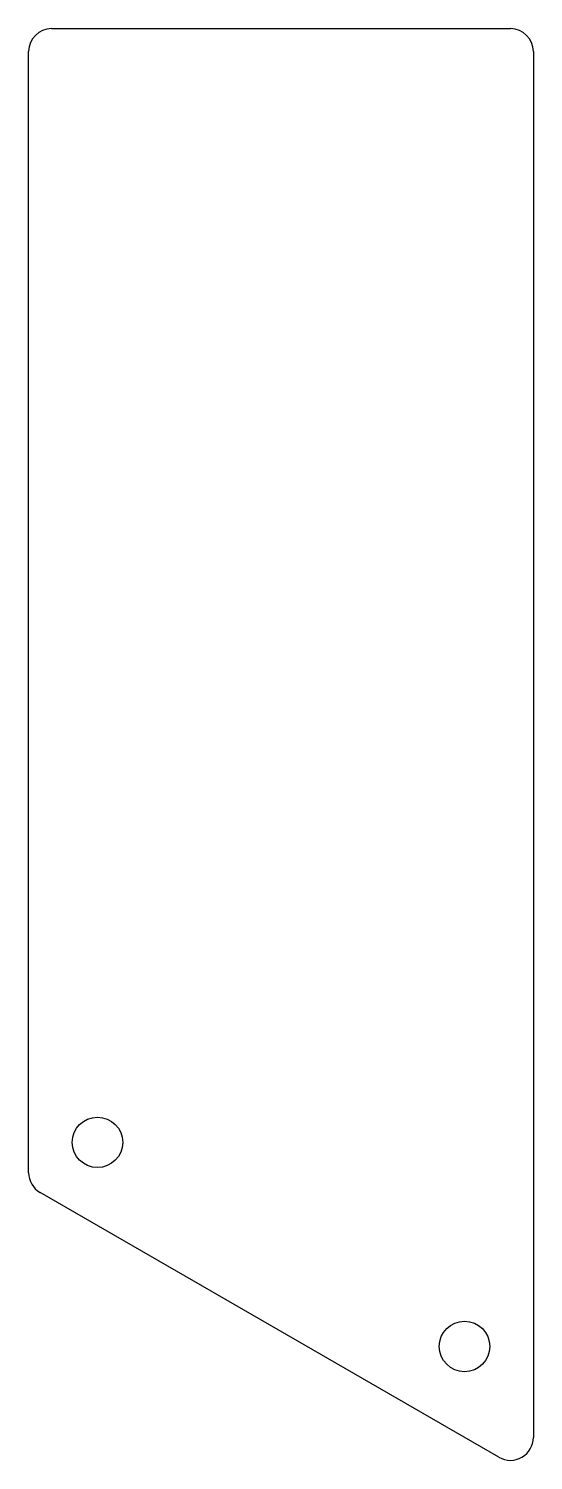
# Model space of a CAD drawing. Header units: millimetres. Extents: x 182 to 204, y -119.4 to -57.
import ezdxf

# ---------------------------------------------------------------- set-up
doc = ezdxf.new("R2010")
doc.units = ezdxf.units.MM

msp = doc.modelspace()

# ---------------------------------------------------------------- linework, layer by layer
for p, q in [((183, -57), (203, -57)), ((182, -106.895), (182, -58)), ((204, -58), (204, -118.442)), ((202.5, -119.308), (182.5, -107.761))]:
    msp.add_line(p, q)
for centre in [(185, -105.575), (201, -114.475)]:
    msp.add_circle(centre, 1.1)
for centre, start, end in [((183, -58), 90, 180), ((203, -58), 0, 90), ((183, -106.895), 180, 240), ((203, -118.442), 240, 0)]:
    msp.add_arc(centre, 1, start, end)

doc.saveas('drawing.dxf')
